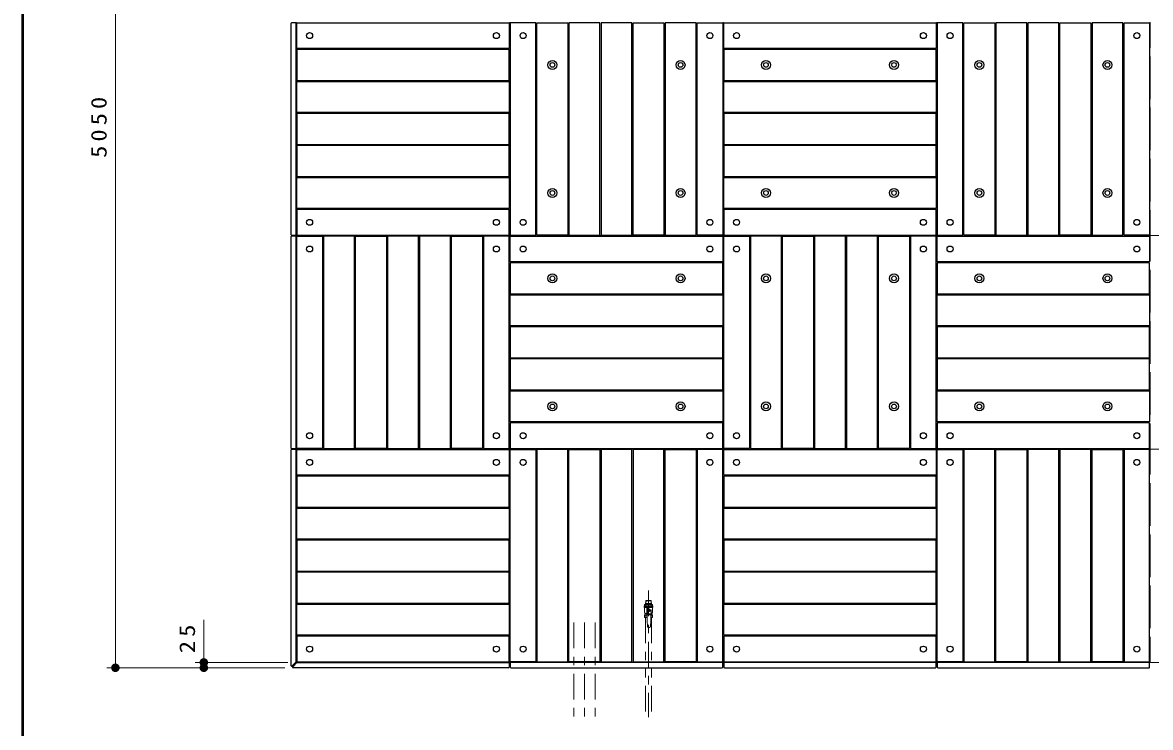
# Model space of a CAD drawing. Units: millimetres on the paper, with parts at other scales. Extents: x -385 to 0, y -594 to 267.
# Drawn here: x -385 to -252.9, y 106.5 to 189.1 of the extents above; entities that cross this region are included whole.
import ezdxf

# ---------------------------------------------------------------- set-up
doc = ezdxf.new("R2010")
doc.units = ezdxf.units.MM
doc.linetypes.add('USER2', pattern=[6, 3, -1, 1, -1])
doc.linetypes.add('USER3', pattern=[8, 3, -1, 1, -1, 1, -1])
doc.layers.add('1_40', color=7, linetype='Continuous', lineweight=25)
doc.layers.add('LY_3', color=7, linetype='Continuous', lineweight=13)
doc.styles.add('ＭＳ ゴシック', font='')
doc.styles.get('ＭＳ ゴシック').set_extended_font_data('MS Gothic')

# ---------------------------------------------------------------- blocks, each defined once
blk = doc.blocks.new('filled_dot')
at = {"color": 0, "linetype": 'Continuous', "lineweight": -2, "const_width": 1.25}
blk.add_lwpolyline([(-0.625, 0, 1), (0.625, 0, 1)], format="xyb", close=True, dxfattribs=at)

msp = doc.modelspace()

# ---------------------------------------------------------------- linework, layer by layer
at = {"layer": '1_40', "lineweight": 13}
for p, q in [((-374.126, 113.493), (-374.126, 239.743)), ((-363.774, 113.493), (-363.774, 119.12)), ((-353.944, 114.118), (-364.774, 114.118)), ((-354.299, 113.493), (-375.126, 113.493)), ((-354.299, 113.493), (-364.774, 113.493))]:
    msp.add_line(p, q, dxfattribs=at)
at = {"layer": '1_40', "color": 32}
for p, q in [((-353.569, 188.98), (-353.569, 164.255)), ((-353.019, 189.055), (-353.494, 189.055)), ((-352.944, 164.255), (-352.944, 188.98)), ((-353.569, 163.98), (-353.569, 139.255)), ((-353.494, 164.18), (-353.019, 164.18)), ((-353.019, 164.055), (-353.494, 164.055)), ((-352.944, 139.255), (-352.944, 163.98)), ((-353.569, 138.98), (-353.569, 113.762)), ((-353.494, 139.18), (-353.019, 139.18)), ((-353.019, 139.055), (-353.494, 139.055)), ((-352.944, 114.237), (-352.944, 138.98)), ((-353.441, 113.709), (-352.966, 114.184)), ((-353.352, 113.621), (-352.877, 114.096)), ((-352.824, 114.118), (-328.081, 114.118)), ((-328.006, 114.043), (-328.006, 113.568)), ((-327.881, 114.043), (-327.881, 113.568)), ((-303.081, 114.118), (-327.806, 114.118)), ((-303.006, 113.568), (-303.006, 114.043)), ((-302.881, 114.043), (-302.881, 113.568)), ((-278.081, 114.118), (-302.806, 114.118)), ((-278.006, 113.568), (-278.006, 114.043)), ((-277.881, 114.043), (-277.881, 113.568)), ((-253.081, 114.118), (-277.806, 114.118)), ((-253.006, 113.568), (-253.006, 114.043)), ((-328.081, 113.493), (-353.299, 113.493)), ((-327.806, 113.493), (-303.081, 113.493)), ((-302.806, 113.493), (-278.081, 113.493)), ((-277.806, 113.493), (-253.081, 113.493))]:
    msp.add_line(p, q, dxfattribs=at)
at = {"layer": '1_40', "linetype": 'USER2', "lineweight": 13}
for p, q in [((-352.944, 189.118), (-352.944, 164.118)), ((-327.944, 189.118), (-327.944, 164.118)), ((-327.944, 164.118), (-327.944, 189.118)), ((-327.944, 189.118), (-327.944, 164.118)), ((-302.944, 164.118), (-302.944, 189.118)), ((-302.944, 189.118), (-302.944, 164.118)), ((-302.944, 164.118), (-302.944, 189.118)), ((-302.944, 189.118), (-302.944, 164.118)), ((-277.944, 164.118), (-277.944, 189.118)), ((-277.944, 189.118), (-277.944, 164.118)), ((-277.944, 164.118), (-277.944, 189.118)), ((-277.944, 189.118), (-277.944, 164.118)), ((-252.944, 164.118), (-252.944, 189.118)), ((-252.944, 189.118), (-252.944, 164.118)), ((-252.944, 164.118), (-252.944, 189.118)), ((-327.944, 164.118), (-352.944, 164.118)), ((-352.944, 164.118), (-352.944, 139.118)), ((-352.944, 164.118), (-327.944, 164.118)), ((-327.944, 164.118), (-327.944, 139.118)), ((-302.944, 164.118), (-327.944, 164.118)), ((-327.944, 164.118), (-302.944, 164.118)), ((-327.944, 139.118), (-327.944, 164.118)), ((-327.944, 164.118), (-302.944, 164.118)), ((-327.944, 164.118), (-327.944, 139.118)), ((-302.944, 164.118), (-327.944, 164.118)), ((-302.944, 139.118), (-302.944, 164.118)), ((-277.944, 164.118), (-302.944, 164.118)), ((-302.944, 164.118), (-302.944, 139.118)), ((-302.944, 164.118), (-277.944, 164.118)), ((-302.944, 139.118), (-302.944, 164.118)), ((-277.944, 164.118), (-302.944, 164.118)), ((-302.944, 164.118), (-302.944, 139.118)), ((-302.944, 164.118), (-277.944, 164.118)), ((-277.944, 139.118), (-277.944, 164.118)), ((-277.944, 164.118), (-277.944, 139.118)), ((-252.944, 164.118), (-277.944, 164.118)), ((-277.944, 164.118), (-252.944, 164.118)), ((-277.944, 139.118), (-277.944, 164.118)), ((-277.944, 164.118), (-277.944, 139.118)), ((-252.944, 164.118), (-277.944, 164.118)), ((-277.944, 164.118), (-252.944, 164.118)), ((-252.944, 139.118), (-252.944, 164.118)), ((-252.944, 164.118), (-227.944, 164.118)), ((-227.944, 164.118), (-252.944, 164.118)), ((-252.944, 164.118), (-252.944, 139.118)), ((-252.944, 139.118), (-252.944, 164.118)), ((-352.944, 139.118), (-352.944, 114.118)), ((-327.944, 139.118), (-352.944, 139.118)), ((-352.944, 139.118), (-327.944, 139.118)), ((-327.944, 139.118), (-302.944, 139.118)), ((-302.944, 139.118), (-327.944, 139.118)), ((-327.944, 139.118), (-327.944, 114.118)), ((-327.944, 114.118), (-327.944, 139.118)), ((-327.944, 139.118), (-302.944, 139.118)), ((-302.944, 139.118), (-277.944, 139.118)), ((-302.944, 139.118), (-302.944, 114.118)), ((-277.944, 139.118), (-302.944, 139.118)), ((-302.944, 114.118), (-302.944, 139.118)), ((-302.944, 139.118), (-277.944, 139.118)), ((-277.944, 139.118), (-252.944, 139.118)), ((-252.944, 139.118), (-277.944, 139.118)), ((-277.944, 139.118), (-277.944, 114.118)), ((-277.944, 114.118), (-277.944, 139.118)), ((-277.944, 139.118), (-252.944, 139.118)), ((-252.944, 139.118), (-227.944, 139.118)), ((-252.944, 139.118), (-252.944, 114.118)), ((-227.944, 139.118), (-252.944, 139.118)), ((-252.944, 114.118), (-252.944, 139.118)), ((-311.694, 122.542), (-311.694, 107.709)), ((-320.444, 118.792), (-320.444, 107.709)), ((-319.194, 118.792), (-319.194, 107.709)), ((-317.944, 118.792), (-317.944, 107.709)), ((-352.944, 114.118), (-327.944, 114.118)), ((-327.944, 114.118), (-302.944, 114.118)), ((-302.944, 114.118), (-277.944, 114.118)), ((-277.944, 114.118), (-252.944, 114.118)), ((-252.944, 114.118), (-227.944, 114.118))]:
    msp.add_line(p, q, dxfattribs=at)
at = {"layer": '1_40', "linetype": 'USER3', "lineweight": 13}
for p, q in [((-311.2, 120.743), (-312.187, 120.743)), ((-312.187, 120.743), (-312.187, 120.568)), ((-311.2, 120.655), (-312.187, 120.655)), ((-311.2, 120.568), (-312.187, 120.568)), ((-312.169, 120.568), (-312.169, 120.118)), ((-312.149, 120.918), (-312.149, 120.743)), ((-311.239, 120.918), (-312.149, 120.918)), ((-312.018, 121.319), (-312.03, 120.942)), ((-311.36, 121.005), (-312.028, 121.005)), ((-312.019, 120.918), (-312.019, 120.743)), ((-311.969, 121.368), (-312.018, 121.319)), ((-311.37, 121.319), (-312.018, 121.319)), ((-311.988, 121.348), (-311.999, 121.005)), ((-311.419, 121.368), (-311.969, 121.368)), ((-311.894, 120.455), (-311.894, 119.818)), ((-311.769, 120.518), (-311.831, 120.518)), ((-311.694, 120.362), (-311.819, 120.29)), ((-311.819, 120.29), (-311.819, 120.146)), ((-311.769, 120.518), (-311.769, 120.376)), ((-311.756, 120.259), (-311.756, 120.176)), ((-311.694, 120.918), (-311.694, 120.743)), ((-311.569, 120.29), (-311.694, 120.362)), ((-311.631, 120.259), (-311.631, 120.176)), ((-311.569, 120.146), (-311.569, 120.29)), ((-311.394, 120.293), (-311.536, 120.293)), ((-311.394, 120.293), (-311.536, 120.293)), ((-311.419, 121.368), (-311.37, 121.319)), ((-311.399, 121.348), (-311.389, 121.005)), ((-311.394, 120.293), (-311.394, 120.143)), ((-311.37, 121.319), (-311.358, 120.942)), ((-311.368, 120.918), (-311.368, 120.743)), ((-311.239, 120.918), (-311.239, 120.743)), ((-311.219, 120.568), (-311.219, 120.118)), ((-311.2, 120.743), (-311.2, 120.568)), ((-312.119, 119.685), (-312.149, 119.668)), ((-311.861, 119.668), (-312.149, 119.668)), ((-312.149, 119.668), (-312.149, 119.368)), ((-311.861, 119.368), (-312.149, 119.368)), ((-312.094, 119.862), (-311.894, 119.862)), ((-312.094, 119.797), (-312.094, 119.728)), ((-312.034, 119.368), (-312.034, 107.709)), ((-312.019, 119.668), (-312.019, 119.368)), ((-311.376, 119.815), (-311.912, 119.815)), ((-311.861, 119.707), (-311.912, 119.815)), ((-311.394, 119.818), (-311.894, 119.818)), ((-311.893, 119.815), (-311.894, 119.818)), ((-311.861, 119.707), (-311.861, 119.035)), ((-311.861, 119.035), (-311.812, 118.327)), ((-311.467, 119.711), (-311.83, 119.711)), ((-311.819, 120.146), (-311.694, 120.073)), ((-311.694, 120.073), (-311.569, 120.146)), ((-311.394, 120.143), (-311.536, 120.143)), ((-311.394, 120.143), (-311.519, 120.143)), ((-311.426, 119.035), (-311.476, 118.327)), ((-311.426, 119.707), (-311.376, 119.815)), ((-311.426, 119.707), (-311.426, 119.035)), ((-311.239, 119.668), (-311.426, 119.668)), ((-311.239, 119.368), (-311.426, 119.368)), ((-311.395, 119.815), (-311.394, 119.818)), ((-311.394, 120.143), (-311.394, 119.818)), ((-311.394, 119.862), (-311.294, 119.862)), ((-311.368, 119.668), (-311.368, 119.368)), ((-311.354, 119.368), (-311.354, 107.709)), ((-311.294, 119.797), (-311.294, 119.728)), ((-311.269, 119.685), (-311.239, 119.668)), ((-311.239, 119.668), (-311.239, 119.368)), ((-311.644, 118.218), (-311.695, 118.218)), ((-311.593, 118.218), (-311.644, 118.218))]:
    msp.add_line(p, q, dxfattribs=at)
at = {"layer": '1_40', "color": 40}
for points in [[(-328.006, 186.055), (-352.881, 186.055), (-352.881, 189.055), (-328.006, 189.055)], [(-324.881, 164.18), (-324.881, 189.055), (-327.881, 189.055), (-327.881, 164.18)], [(-321.131, 164.18), (-324.756, 164.18), (-324.756, 189.055), (-321.131, 189.055)], [(-317.381, 164.18), (-317.381, 189.055), (-321.006, 189.055), (-321.006, 164.18)], [(-317.256, 164.18), (-313.631, 164.18), (-313.631, 189.055), (-317.256, 189.055)], [(-313.506, 164.18), (-313.506, 189.055), (-309.881, 189.055), (-309.881, 164.18)], [(-309.756, 164.18), (-306.131, 164.18), (-306.131, 189.055), (-309.756, 189.055)], [(-306.006, 164.18), (-306.006, 189.055), (-303.006, 189.055), (-303.006, 164.18)], [(-278.006, 186.055), (-302.881, 186.055), (-302.881, 189.055), (-278.006, 189.055)], [(-274.881, 164.18), (-274.881, 189.055), (-277.881, 189.055), (-277.881, 164.18)], [(-271.131, 164.18), (-274.756, 164.18), (-274.756, 189.055), (-271.131, 189.055)], [(-267.381, 164.18), (-267.381, 189.055), (-271.006, 189.055), (-271.006, 164.18)], [(-267.256, 164.18), (-263.631, 164.18), (-263.631, 189.055), (-267.256, 189.055)], [(-263.506, 164.18), (-263.506, 189.055), (-259.881, 189.055), (-259.881, 164.18)], [(-259.756, 164.18), (-256.131, 164.18), (-256.131, 189.055), (-259.756, 189.055)], [(-256.006, 164.18), (-256.006, 189.055), (-253.006, 189.055), (-253.006, 164.18)], [(-328.006, 182.305), (-328.006, 185.93), (-352.881, 185.93), (-352.881, 182.305)], [(-278.006, 182.305), (-278.006, 185.93), (-302.881, 185.93), (-302.881, 182.305)], [(-328.006, 178.555), (-352.881, 178.555), (-352.881, 182.18), (-328.006, 182.18)], [(-278.006, 178.555), (-302.881, 178.555), (-302.881, 182.18), (-278.006, 182.18)], [(-328.006, 174.805), (-328.006, 178.43), (-352.881, 178.43), (-352.881, 174.805)], [(-278.006, 174.805), (-278.006, 178.43), (-302.881, 178.43), (-302.881, 174.805)], [(-328.006, 174.68), (-352.881, 174.68), (-352.881, 171.055), (-328.006, 171.055)], [(-278.006, 174.68), (-302.881, 174.68), (-302.881, 171.055), (-278.006, 171.055)], [(-328.006, 170.93), (-328.006, 167.305), (-352.881, 167.305), (-352.881, 170.93)], [(-278.006, 170.93), (-278.006, 167.305), (-302.881, 167.305), (-302.881, 170.93)], [(-328.006, 167.18), (-352.881, 167.18), (-352.881, 164.18), (-328.006, 164.18)], [(-278.006, 167.18), (-302.881, 167.18), (-302.881, 164.18), (-278.006, 164.18)], [(-349.881, 164.055), (-349.881, 139.18), (-352.881, 139.18), (-352.881, 164.055)], [(-346.131, 164.055), (-349.756, 164.055), (-349.756, 139.18), (-346.131, 139.18)], [(-342.381, 164.055), (-342.381, 139.18), (-346.006, 139.18), (-346.006, 164.055)], [(-338.631, 164.055), (-342.256, 164.055), (-342.256, 139.18), (-338.631, 139.18)], [(-338.506, 164.055), (-338.506, 139.18), (-334.881, 139.18), (-334.881, 164.055)], [(-334.756, 164.055), (-331.131, 164.055), (-331.131, 139.18), (-334.756, 139.18)], [(-331.006, 164.055), (-331.006, 139.18), (-328.006, 139.18), (-328.006, 164.055)], [(-303.006, 161.055), (-327.881, 161.055), (-327.881, 164.055), (-303.006, 164.055)], [(-299.881, 164.055), (-299.881, 139.18), (-302.881, 139.18), (-302.881, 164.055)], [(-296.131, 164.055), (-299.756, 164.055), (-299.756, 139.18), (-296.131, 139.18)], [(-292.381, 164.055), (-292.381, 139.18), (-296.006, 139.18), (-296.006, 164.055)], [(-288.631, 164.055), (-292.256, 164.055), (-292.256, 139.18), (-288.631, 139.18)], [(-288.506, 164.055), (-288.506, 139.18), (-284.881, 139.18), (-284.881, 164.055)], [(-284.756, 164.055), (-281.131, 164.055), (-281.131, 139.18), (-284.756, 139.18)], [(-281.006, 164.055), (-281.006, 139.18), (-278.006, 139.18), (-278.006, 164.055)], [(-253.006, 161.055), (-277.881, 161.055), (-277.881, 164.055), (-253.006, 164.055)], [(-303.006, 157.305), (-303.006, 160.93), (-327.881, 160.93), (-327.881, 157.305)], [(-253.006, 157.305), (-253.006, 160.93), (-277.881, 160.93), (-277.881, 157.305)], [(-303.006, 153.555), (-327.881, 153.555), (-327.881, 157.18), (-303.006, 157.18)], [(-253.006, 153.555), (-277.881, 153.555), (-277.881, 157.18), (-253.006, 157.18)], [(-303.006, 149.805), (-303.006, 153.43), (-327.881, 153.43), (-327.881, 149.805)], [(-253.006, 149.805), (-253.006, 153.43), (-277.881, 153.43), (-277.881, 149.805)], [(-303.006, 149.68), (-327.881, 149.68), (-327.881, 146.055), (-303.006, 146.055)], [(-253.006, 149.68), (-277.881, 149.68), (-277.881, 146.055), (-253.006, 146.055)], [(-303.006, 145.93), (-303.006, 142.305), (-327.881, 142.305), (-327.881, 145.93)], [(-253.006, 145.93), (-253.006, 142.305), (-277.881, 142.305), (-277.881, 145.93)], [(-303.006, 142.18), (-327.881, 142.18), (-327.881, 139.18), (-303.006, 139.18)], [(-253.006, 142.18), (-277.881, 142.18), (-277.881, 139.18), (-253.006, 139.18)], [(-328.006, 136.055), (-352.881, 136.055), (-352.881, 139.055), (-328.006, 139.055)], [(-324.881, 139.055), (-324.881, 114.18), (-327.881, 114.18), (-327.881, 139.055)], [(-321.131, 139.055), (-324.756, 139.055), (-324.756, 114.18), (-321.131, 114.18)], [(-317.381, 139.055), (-317.381, 114.18), (-321.006, 114.18), (-321.006, 139.055)], [(-313.631, 139.055), (-317.256, 139.055), (-317.256, 114.18), (-313.631, 114.18)], [(-313.506, 139.055), (-313.506, 114.18), (-309.881, 114.18), (-309.881, 139.055)], [(-309.756, 139.055), (-306.131, 139.055), (-306.131, 114.18), (-309.756, 114.18)], [(-306.006, 139.055), (-306.006, 114.18), (-303.006, 114.18), (-303.006, 139.055)], [(-278.006, 136.055), (-302.881, 136.055), (-302.881, 139.055), (-278.006, 139.055)], [(-274.881, 139.055), (-274.881, 114.18), (-277.881, 114.18), (-277.881, 139.055)], [(-271.131, 139.055), (-274.756, 139.055), (-274.756, 114.18), (-271.131, 114.18)], [(-267.381, 139.055), (-267.381, 114.18), (-271.006, 114.18), (-271.006, 139.055)], [(-263.631, 139.055), (-267.256, 139.055), (-267.256, 114.18), (-263.631, 114.18)], [(-263.506, 139.055), (-263.506, 114.18), (-259.881, 114.18), (-259.881, 139.055)], [(-259.756, 139.055), (-256.131, 139.055), (-256.131, 114.18), (-259.756, 114.18)], [(-256.006, 139.055), (-256.006, 114.18), (-253.006, 114.18), (-253.006, 139.055)], [(-328.006, 132.305), (-328.006, 135.93), (-352.881, 135.93), (-352.881, 132.305)], [(-278.006, 132.305), (-278.006, 135.93), (-302.881, 135.93), (-302.881, 132.305)], [(-328.006, 128.555), (-352.881, 128.555), (-352.881, 132.18), (-328.006, 132.18)], [(-278.006, 128.555), (-302.881, 128.555), (-302.881, 132.18), (-278.006, 132.18)], [(-328.006, 124.805), (-328.006, 128.43), (-352.881, 128.43), (-352.881, 124.805)], [(-278.006, 124.805), (-278.006, 128.43), (-302.881, 128.43), (-302.881, 124.805)], [(-328.006, 124.68), (-352.881, 124.68), (-352.881, 121.055), (-328.006, 121.055)], [(-278.006, 124.68), (-302.881, 124.68), (-302.881, 121.055), (-278.006, 121.055)], [(-328.006, 120.93), (-328.006, 117.305), (-352.881, 117.305), (-352.881, 120.93)], [(-278.006, 120.93), (-278.006, 117.305), (-302.881, 117.305), (-302.881, 120.93)], [(-328.006, 117.18), (-352.881, 117.18), (-352.881, 114.18), (-328.006, 114.18)], [(-278.006, 117.18), (-302.881, 117.18), (-302.881, 114.18), (-278.006, 114.18)]]:
    msp.add_lwpolyline(points, close=True, dxfattribs=at)
for centre in [(-351.381, 187.555), (-329.506, 187.555), (-326.381, 187.555), (-304.506, 187.555), (-301.381, 187.555), (-279.506, 187.555), (-276.381, 187.555), (-254.506, 187.555), (-351.381, 165.68), (-329.506, 165.68), (-326.381, 165.68), (-304.506, 165.68), (-301.381, 165.68), (-279.506, 165.68), (-276.381, 165.68), (-254.506, 165.68), (-351.381, 162.555), (-329.506, 162.555), (-326.381, 162.555), (-304.506, 162.555), (-301.381, 162.555), (-279.506, 162.555), (-276.381, 162.555), (-254.506, 162.555), (-351.381, 140.68), (-329.506, 140.68), (-326.381, 140.68), (-304.506, 140.68), (-301.381, 140.68), (-279.506, 140.68), (-276.381, 140.68), (-254.506, 140.68), (-351.381, 137.555), (-329.506, 137.555), (-326.381, 137.555), (-304.506, 137.555), (-301.381, 137.555), (-279.506, 137.555), (-276.381, 137.555), (-254.506, 137.555), (-351.381, 115.68), (-329.506, 115.68), (-326.381, 115.68), (-304.506, 115.68), (-301.381, 115.68), (-279.506, 115.68), (-276.381, 115.68), (-254.506, 115.68)]:
    msp.add_circle(centre, 0.35, dxfattribs=at)
at = {"layer": '1_40'}
for centre, radius in [((-322.944, 184.118), 0.525), ((-322.944, 184.118), 0.275), ((-307.944, 184.118), 0.525), ((-307.944, 184.118), 0.275), ((-297.944, 184.118), 0.525), ((-297.944, 184.118), 0.275), ((-282.944, 184.118), 0.525), ((-282.944, 184.118), 0.275), ((-272.944, 184.118), 0.525), ((-272.944, 184.118), 0.275), ((-257.944, 184.118), 0.525), ((-257.944, 184.118), 0.275), ((-322.944, 169.118), 0.525), ((-322.944, 169.118), 0.275), ((-307.944, 169.118), 0.525), ((-307.944, 169.118), 0.275), ((-297.944, 169.118), 0.525), ((-297.944, 169.118), 0.275), ((-282.944, 169.118), 0.525), ((-282.944, 169.118), 0.275), ((-272.944, 169.118), 0.525), ((-272.944, 169.118), 0.275), ((-257.944, 169.118), 0.525), ((-257.944, 169.118), 0.275), ((-322.944, 159.118), 0.525), ((-322.944, 159.118), 0.275), ((-307.944, 159.118), 0.525), ((-307.944, 159.118), 0.275), ((-297.944, 159.118), 0.525), ((-297.944, 159.118), 0.275), ((-282.944, 159.118), 0.525), ((-282.944, 159.118), 0.275), ((-272.944, 159.118), 0.525), ((-272.944, 159.118), 0.275), ((-257.944, 159.118), 0.525), ((-257.944, 159.118), 0.275), ((-322.944, 144.118), 0.525), ((-322.944, 144.118), 0.275), ((-307.944, 144.118), 0.525), ((-307.944, 144.118), 0.275), ((-297.944, 144.118), 0.525), ((-297.944, 144.118), 0.275), ((-282.944, 144.118), 0.525), ((-282.944, 144.118), 0.275), ((-272.944, 144.118), 0.525), ((-272.944, 144.118), 0.275), ((-257.944, 144.118), 0.525), ((-257.944, 144.118), 0.275)]:
    msp.add_circle(centre, radius, dxfattribs=at)
at = {"layer": '1_40', "linetype": 'USER3', "lineweight": 13}
for centre, radius in [((-311.694, 120.218), 0.152), ((-311.694, 120.218), 0.122), ((-311.694, 120.218), 0.075), ((-311.694, 120.218), 0.0615), ((-311.781, 119.98), 0.05)]:
    msp.add_circle(centre, radius, dxfattribs=at)
at = {"layer": '1_40', "color": 32}
for centre, start, end in [((-353.494, 188.98), 90, 180), ((-353.019, 188.98), 0, 90), ((-353.494, 164.255), 180, 270), ((-353.494, 163.98), 90, 180), ((-353.019, 164.255), 270, 0), ((-353.019, 163.98), 0, 90), ((-353.494, 139.255), 180, 270), ((-353.494, 138.98), 90, 180), ((-353.019, 139.255), 270, 0), ((-353.019, 138.98), 0, 90), ((-353.494, 113.762), 180, 315), ((-353.299, 113.568), 135, 270), ((-353.019, 114.237), 315, 0), ((-352.824, 114.043), 90, 135), ((-328.081, 114.043), 0, 90), ((-327.806, 114.043), 90, 180), ((-303.081, 114.043), 0, 90), ((-302.806, 114.043), 90, 180), ((-278.081, 114.043), 0, 90), ((-277.806, 114.043), 90, 180), ((-253.081, 114.043), 0, 90), ((-328.081, 113.568), 270, 0), ((-327.806, 113.568), 180, 270), ((-303.081, 113.568), 270, 0), ((-302.806, 113.568), 180, 270), ((-278.081, 113.568), 270, 0), ((-277.806, 113.568), 180, 270), ((-253.081, 113.568), 270, 0)]:
    msp.add_arc(centre, 0.075, start, end, dxfattribs=at)
at = {"layer": '1_40', "linetype": 'USER3', "lineweight": 13}
for centre, radius, start, end in [((-312.055, 120.943), 0.025, 270.00002, 358.21009), ((-311.831, 120.455), 0.0625, 89.99996, 180), ((-311.694, 120.218), 0.175, 334.62307, 115.37693), ((-311.694, 120.218), 0.2, 337.97568, 22.02434), ((-311.333, 120.943), 0.025, 181.78991, 269.99998), ((-311.694, 120.118), 0.475, 180.00002, 206.29155), ((-312.344, 119.797), 0.25, 0.00004, 26.29157), ((-312.144, 119.728), 0.05, 299.99995, 359.99993), ((-311.044, 119.797), 0.25, 153.70843, 179.99996), ((-311.244, 119.728), 0.05, 180.00007, 240.00005), ((-311.694, 120.118), 0.475, 333.70845, 359.99998), ((-311.695, 118.335), 0.117, 184.00005, 270.00002), ((-311.593, 118.335), 0.117, 269.99998, 355.99995)]:
    msp.add_arc(centre, radius, start, end, dxfattribs=at)
at = {"layer": 'LY_3', "lineweight": 50}
msp.add_line((-385, 267), (-385, 0), dxfattribs=at)

# ---------------------------------------------------------------- block references
at = {"layer": '1_40', "lineweight": 13, "xscale": 0.4, "yscale": 0.4}
for p, rotation in [((-374.126, 113.493), 90), ((-363.774, 114.118), 270), ((-363.774, 113.493), 90)]:
    msp.add_blockref('filled_dot', p, dxfattribs=dict(at, rotation=rotation))

# ---------------------------------------------------------------- texts
at = {"layer": '1_40', "char_height": 1.833, "attachment_point": 8, "rotation": 90, "style": 'ＭＳ ゴシック'}
for s, insert in [('\\T1.33;\\W1.15;5050', (-375.126, 177.046)), ('\\T1.34;\\W1.15;25', (-364.774, 117.12))]:
    msp.add_mtext(s, dxfattribs=dict(at, insert=insert))

doc.saveas('drawing.dxf')
